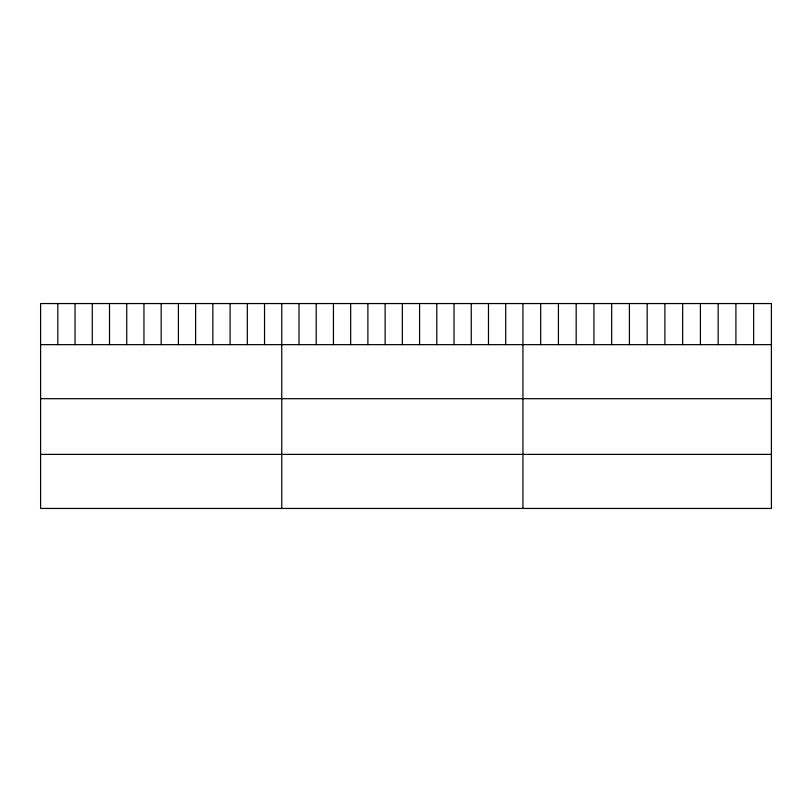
<?xml version="1.0" encoding="UTF-8"?>
<svg xmlns="http://www.w3.org/2000/svg" width="812" height="812" viewBox="0 0 812 812"><rect width="100%" height="100%" fill="white"/><g stroke="black" fill="none" stroke-linecap="round" stroke-linejoin="round"><path stroke-width="1.22" d="M771.4 344.643L771.4 508.444L40.6 508.444L40.6 303.556L771.4 303.556L771.4 344.643L40.6 344.643M40.6 398.692L771.4 398.692M40.6 454.385L771.4 454.385M753.648 303.556L753.648 344.643M735.905 303.556L735.905 344.643M718.153 303.556L718.153 344.643M700.411 303.556L700.411 344.643M682.659 303.556L682.659 344.643M664.916 303.556L664.916 344.643M647.164 303.556L647.164 344.643M629.412 303.556L629.412 344.643M611.669 303.556L611.669 344.643M593.917 303.556L593.917 344.643M576.175 303.556L576.175 344.643M558.423 303.556L558.423 344.643M540.68 303.556L540.68 344.643M522.928 303.556L522.928 508.444M505.703 303.556L505.703 344.643M488.479 303.556L488.479 344.643M471.254 303.556L471.254 344.643M454.02 303.556L454.02 344.643M436.795 303.556L436.795 344.643M419.571 303.556L419.571 344.643M402.346 303.556L402.346 344.643M385.121 303.556L385.121 344.643M367.897 303.556L367.897 344.643M350.672 303.556L350.672 344.643M333.438 303.556L333.438 344.643M316.213 303.556L316.213 344.643M298.989 303.556L298.989 344.643M281.764 303.556L281.764 508.444M264.539 303.556L264.539 344.643M247.315 303.556L247.315 344.643M230.09 303.556L230.09 344.643M212.856 303.556L212.856 344.643M195.631 303.556L195.631 344.643M178.407 303.556L178.407 344.643M161.182 303.556L161.182 344.643M143.957 303.556L143.957 344.643M126.733 303.556L126.733 344.643M109.508 303.556L109.508 344.643M92.274 303.556L92.274 344.643M75.049 303.556L75.049 344.643M57.825 303.556L57.825 344.643"/></g></svg>
